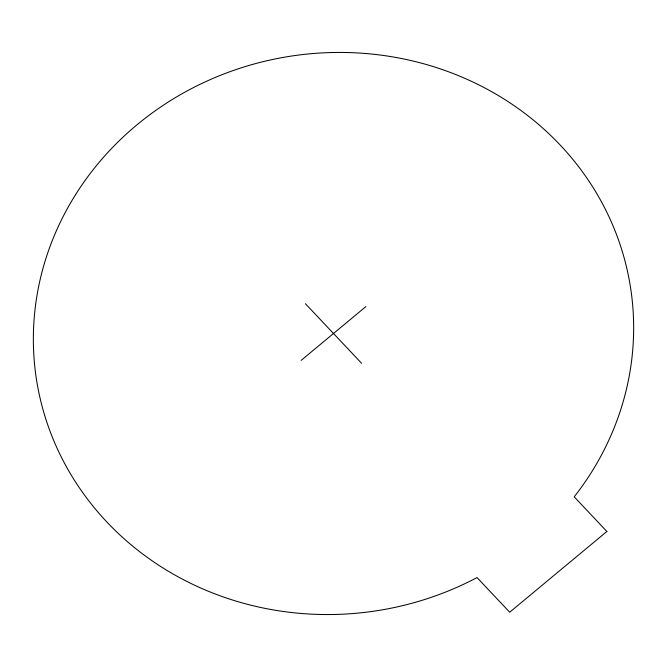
<?xml version="1.0" encoding="UTF-8"?>
<svg xmlns="http://www.w3.org/2000/svg" width="667" height="667" viewBox="0 0 667 667"><rect width="100%" height="100%" fill="white"/><g stroke="black" fill="none" stroke-linecap="round" stroke-linejoin="round"><path stroke-width="1" d="M301.109 360.413L365.891 306.578M305.403 303.702L361.597 363.29M606.87 531.474L509.705 612.214L477.038 577.58A300.575 280.607 -8.5 0 1 35.476 372.469A300.575 280.607 -8.5 0 1 410.847 60.522A300.575 280.607 -8.5 0 1 574.204 496.832L606.87 531.474"/></g></svg>
